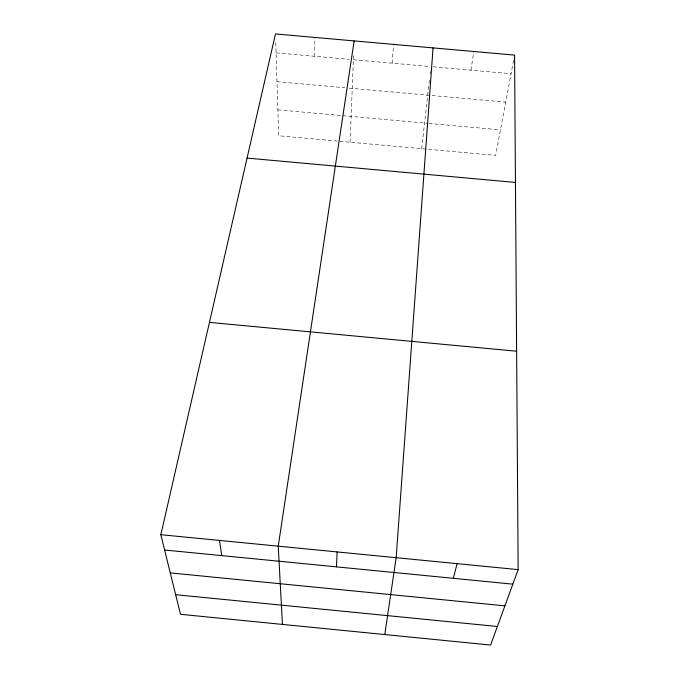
<?xml version="1.0" encoding="UTF-8"?>
<svg xmlns="http://www.w3.org/2000/svg" width="679" height="679" viewBox="0 0 679 679"><rect width="100%" height="100%" fill="white"/><g stroke="black" fill="none" stroke-linecap="round" stroke-linejoin="round"><path stroke-width="0.51" stroke-dasharray="3.4 2.55" d="M314.708 56.289L314.793 37.43M350.084 142.217L353.606 54.498M392.139 63.164L393.574 44.398M421.684 148.684L429.442 79.867M430.13 73.748L430.359 71.711M470.963 70.175L473.772 51.502M513.587 60.287L495.653 155.372L338.524 141.173M276.073 52.852L349.218 59.353M353.394 59.727L429.892 66.525M433.041 66.805L511.049 73.731M276.973 81.692L344.924 87.761M349.108 88.134L505.694 102.13M277.855 109.837L341.698 115.574M342.742 115.668L427.736 123.315M428.788 123.408L500.465 129.85M337.471 141.079L278.67 135.766L275.682 40.248"/><path stroke-width="1.02" d="M336.453 566.863L337.14 551.925M433.049 47.895L396.154 557.697L384.772 634.559M354.149 40.91L278.246 546.171L282.447 624.408M160.847 534.696L275.479 33.95L514.563 55.109L518.153 569.622L490.603 645.05L180.487 614.3L160.847 534.696L518.153 569.622M453.343 578.321L457.086 563.655M247.063 158.08L515.454 182.447M209.446 322.389L516.626 351.213M164.632 550.015L512.849 584.152M170.276 572.906L504.921 605.846M175.657 594.694L497.384 626.488M219.487 540.425L221.787 555.617"/></g></svg>
